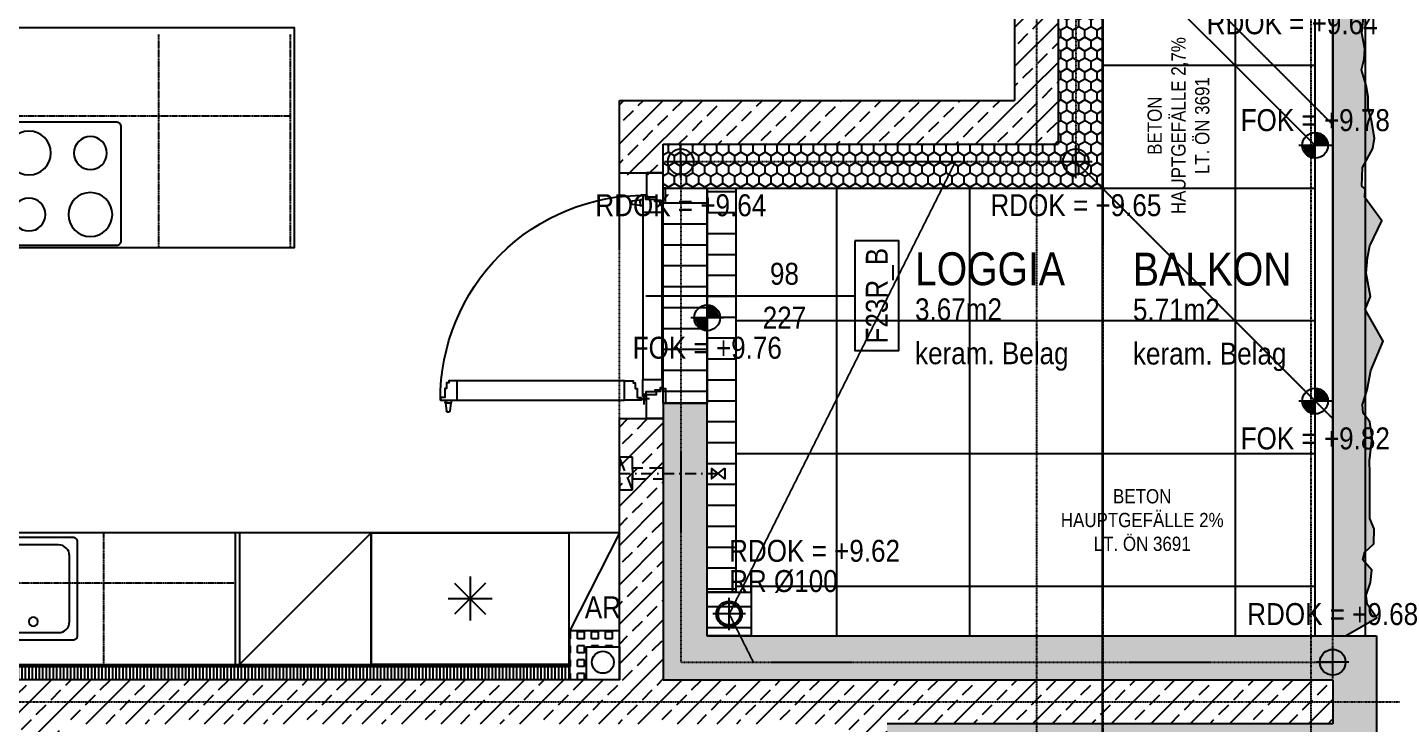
# Model space of a CAD drawing. Header units: millimetres. Extents: x -1798295 to -1733564, y -52013 to 52701.
# Drawn here: x -1743341 to -1737124, y -5322 to -2149 of the extents above; entities that cross this region are included whole.
import ezdxf
from ezdxf.enums import TextEntityAlignment as Align

# ---------------------------------------------------------------- set-up
doc = ezdxf.new("R2010")
doc.units = ezdxf.units.MM
doc.linetypes.add('HIDDEN2', pattern=[0.1875, 0.125, -0.0625])
doc.linetypes.add('STRICHPUNKT', pattern=[1, 0.5, -0.25, 0, -0.25])
for name, color, linetype in [('00_HLP-G00-L03-M0', 6, 'Continuous'), ('01-BFL-G00-L03-M0', 10, 'Continuous'), ('01-HID-G00-L03-ENTWÄSSERUNG', 8, 'HIDDEN2'), ('01-SYM-G00-L03-M0', 8, 'Continuous'), ('01-TXT---------M0', 1, 'Continuous'), ('01-TXT---------PP', 1, 'Continuous'), ('01-TXT-G00-L03-M0', 1, 'Continuous'), ('02-ANS-G00-L03-Rigol', 8, 'Continuous'), ('02-AXO-G00-L03-M0', 8, 'STRICHPUNKT'), ('02-DIM-G00-L03-ACHSEN', 8, 'Continuous'), ('02-FIL-G00-L03-GRÜN', 72, 'Continuous'), ('02-FIL-G00-L03-LILA', 223, 'Continuous'), ('02-FIL-G00-L03-ORANGE', 40, 'Continuous'), ('02-FIL-G00-L03-PLATTENBELAG', 253, 'Continuous'), ('02-FIL-G00-L03-STB', 8, 'Continuous'), ('02-HID-G00-L03-M0', 8, 'HIDDEN2'), ('02-TWA---------M0', 4, 'Continuous'), ('02-TWA-G00-L03-M0', 4, 'Continuous'), ('02-WDA---------M0', 8, 'Continuous'), ('02-WDA-G00-L03-M0', 8, 'Continuous'), ('02-ZWA-G00-L03-M0', 2, 'Continuous'), ('03-ANS-G00-L03-M0', 8, 'Continuous'), ('03-SYM-G00-L03-M0', 8, 'Continuous'), ('04-HLP---------M0', 8, 'HIDDEN2'), ('04-STO---------M0', 1, 'Continuous'), ('04-SYM---------EP', 8, 'Continuous'), ('04-SYM-G00-L03-EP', 8, 'Continuous'), ('04-TXT---------EP', 8, 'Continuous'), ('04-TXT-G00-L03-M0', 8, 'Continuous'), ('04-TXT-G00-L03-POS', 8, 'Continuous'), ('05-SYM---------M0', 8, 'Continuous'), ('05-TXT---------PP', 8, 'Continuous'), ('07-SAN---------M0', 8, 'Continuous'), ('07-SAN-G00-L03-Küche', 8, 'Continuous'), ('07-SAN-G00-L03-M0', 8, 'Continuous'), ('09-VER-G00-L03-GRUNDSTÜCKSGRENZE', 161, 'Continuous')]:
    doc.layers.add(name, color=color, linetype=linetype)
doc.styles.add('ARIAL', font='arial.ttf', dxfattribs={"width": 0.85})
doc.dimstyles.new('pp chromy&schneider', dxfattribs={"dimscale": 0.005, "dimtxt": 25, "dimasz": 10, "dimexe": 0, "dimexo": 0, "dimgap": 5, "dimtad": 1, "dimdec": 1, "dimlfac": 100, "dimrnd": 0.1, "dimzin": 9, "dimdsep": 46, "dimtxsty": 'ARIAL', "dimblk": 'c&s kote', "dimcen": 0, "dimse1": 1, "dimse2": 1, "dimclrd": 8, "dimclrt": 8, "dimadec": 0, "dimazin": 0, "dimtfac": 0.75, "dimtdec": 1, "dimtix": 1, "dimtmove": 2, "dimatfit": 0, "dimldrblk": 'NONE', "dimfxl": 1, "dimtolj": 1, "dimlwd": -1, "dimarcsym": 0})
pattern_1 = [(90, (-1708605.964, -10861.872), (-27.4963, 47.625), [31.75, -63.5]), (210, (-1708605.964, -10861.872), (-27.49631, -47.624995), [31.75, -63.5]), (150, (-1708605.964, -10861.872), (-54.99261, 5e-06), [-63.5, 31.75])]

# ---------------------------------------------------------------- blocks, each defined once
blk = doc.blocks.new('FENSTER_120')
at = {"layer": '02-WDA---------M0'}
for points in [[(-1.04, 0), (-1.04, -0.2)], [(-0.06, 0), (-0.06, -0.2)]]:
    blk.add_lwpolyline(points, dxfattribs=at)
at = {"layer": '04-HLP---------M0', "linetype": 'Continuous'}
for p, q in [((-0.0737, 0.9942), (-0.0637, 0.9942)), ((-0.0737, 0.9662), (-0.0637, 0.9662)), ((-0.0617, 0.9922), (-0.0235, 0.9879)), ((-0.0617, 0.9802), (-0.0617, 0.9922)), ((-0.0617, 0.9922), (-0.0617, 0.9682)), ((-0.0617, 0.9802), (-0.0617, 0.9682)), ((-0.0617, 0.9682), (-0.0235, 0.9724)), ((-0.0217, 0.986), (-0.0217, 0.9744)), ((-0.0217, 0.9802), (-0.0217, 0.9758)), ((-0.9849, 0.105), (-0.9807, 0.1432)), ((-0.9787, 0.145), (-0.9672, 0.145)), ((-0.9729, 0.145), (-0.9685, 0.145)), ((-0.9609, 0.105), (-0.9652, 0.1432)), ((-0.9869, 0.093), (-0.9869, 0.103)), ((-0.9729, 0.105), (-0.9849, 0.105)), ((-0.9849, 0.105), (-0.9609, 0.105)), ((-0.9729, 0.105), (-0.9609, 0.105)), ((-0.9589, 0.093), (-0.9589, 0.103))]:
    blk.add_line(p, q, dxfattribs=at)
for points in [[(-0.0868, 1.0153), (-0.0737, 1.0153), (-0.0737, 0.9383), (-0.162, 0.9383), (-0.162, 0.9773), (-0.1533, 0.9773), (-0.1533, 0.9873), (-0.1277, 0.9873), (-0.1277, 0.9953), (-0.0868, 0.9953)], [(-0.0868, 0.0993), (-0.0737, 0.0993), (-0.0737, 0.1763), (-0.162, 0.1763), (-0.162, 0.1372), (-0.1533, 0.1372), (-0.1533, 0.1273), (-0.1277, 0.1273), (-0.1277, 0.1193), (-0.0868, 0.1193)]]:
    blk.add_lwpolyline(points, close=True, dxfattribs=at)
for points in [[(-0.162, 0.1763), (-0.162, 0.9383)], [(-0.0737, 0.9383), (-0.0737, 0.1763)]]:
    blk.add_lwpolyline(points, dxfattribs=at)
at = {"layer": '04-HLP---------M0'}
for points in [[(-0.0547, 0.087), (-0.1047, 0.087)], [(-0.0797, 0.062), (-0.0797, 0.112)]]:
    blk.add_lwpolyline(points, dxfattribs=at)
blk.add_circle((-0.0797, 0.087), 0.00474, dxfattribs=at)
at = {"layer": '04-HLP---------M0', "linetype": 'Continuous'}
for centre, radius, start, end in [((-0.0797, 0.087), 0.9283, 89.62969, 180.43695), ((-0.0637, 0.9922), 0.002, 360, 90), ((-0.0637, 0.9682), 0.002, 270, 360), ((-0.0237, 0.986), 0.002, 360, 83.65981), ((-0.0237, 0.9744), 0.002, 276.34019, 360), ((-0.9787, 0.143), 0.002, 90, 173.65981), ((-0.9672, 0.143), 0.002, 6.34019, 90), ((-0.9849, 0.103), 0.002, 90, 180), ((-0.9609, 0.103), 0.002, 360, 90)]:
    blk.add_arc(centre, radius, start, end, dxfattribs=at)
at = {"layer": '04-STO---------M0'}
for points in [[(-1.11, 0.076), (-1, 0.076), (-1, 0.031), (-0.985, 0.031), (-0.985, 0.011), (-0.9731, 0.011), (-0.9731, -0.0105), (-1.04, -0.0105), (-1.04, 0), (-1.11, 0)], [(-1.008, 0.0799), (-1.008, 0.093), (-0.931, 0.093), (-0.931, 0.0047), (-0.97, 0.0047), (-0.97, 0.0135), (-0.98, 0.0135), (-0.98, 0.039), (-0.988, 0.039), (-0.988, 0.0799)], [(-0.092, 0.0799), (-0.092, 0.093), (-0.169, 0.093), (-0.169, 0.0047), (-0.13, 0.0047), (-0.13, 0.0135), (-0.12, 0.0135), (-0.12, 0.039), (-0.112, 0.039), (-0.112, 0.0799)], [(0.01, 0.076), (-0.1, 0.076), (-0.1, 0.031), (-0.115, 0.031), (-0.115, 0.011), (-0.1269, 0.011), (-0.1269, -0.0105), (-0.06, -0.0105), (-0.06, 0), (0.01, 0)]]:
    blk.add_lwpolyline(points, close=True, dxfattribs=at)
at = {"layer": '04-SYM---------EP'}
for points in [[(-0.931, 0.093), (-0.169, 0.093)], [(-0.169, 0.0047), (-0.931, 0.0047)]]:
    blk.add_lwpolyline(points, dxfattribs=at)
blk = doc.blocks.new('04-TXT')
blk.add_line((0, 0), (0.9529, 0))
at = {"layer": '04-TXT---------EP', "color": 8, "style": 'ARIAL', "width": 0.85}
blk.add_attdef('WIDTH', text='', height=0.1, dxfattribs=at).set_placement((0.6322, 0.05), align=Align.CENTER)
blk.add_attdef('HEIGHT', text='', height=0.1, dxfattribs=at).set_placement((0.6322, -0.05), align=Align.TOP_CENTER)
blk = doc.blocks.new('c&s kote')
at = {"color": 8}
for p, q in [((0, -2), (0, 2)), ((0, 2), (0, -2)), ((-2, 0), (2, 0)), ((2, 0), (-2, 0))]:
    blk.add_line(p, q, dxfattribs=at)
blk.add_circle((0, 0), 0.5, dxfattribs=at)
blk = doc.blocks.new('*D277')
at = {"layer": '02-DIM-G00-L03-ACHSEN', "color": 8, "transparency": 16777216}
blk.add_arc((-1737493.3, 3998.1), 378.3, 0.00757, 89.99243, dxfattribs=at)
at = {"layer": 'Defpoints', "color": 0, "transparency": 16777216}
for p in [(-1737493.3, 6461.8), (-1737165.8, 4187.3), (-1768782.6, 3998.1), (-1735093.3, 3998.1), (-1737493.3, -28465.6)]:
    blk.add_point(p, dxfattribs=at)
at = {"layer": '02-DIM-G00-L03-ACHSEN', "color": 8, "transparency": 16777216, "xscale": 0.05, "yscale": 0.05, "zscale": 0.05}
for p, rotation in [((-1737493.3, 4376.4), 179.9962138351538), ((-1737115.1, 3998.1), 270.0037875515814)]:
    blk.add_blockref('c&s kote', p, dxfattribs=dict(at, rotation=rotation))
at = {"layer": '02-DIM-G00-L03-ACHSEN', "color": 8, "transparency": 16777216, "insert": (-1737225.8, 4265.7), "char_height": 0.125, "attachment_point": 5, "rotation": 315, "style": 'ARIAL'}
blk.add_mtext('\\A1;90.00°', dxfattribs=at)
blk = doc.blocks.new('_None')
blk = doc.blocks.new('*D278')
at = {"layer": '02-DIM-G00-L03-ACHSEN', "color": 8, "transparency": 16777216}
blk.add_arc((-1765663.3, -25395.2), 946.5, 179.31551, 269.99697, dxfattribs=at)
at = {"layer": 'Defpoints', "color": 0, "transparency": 16777216}
for p in [(-1765663.3, 6461.8), (-1768706, -25358.7), (-1735093.3, -25762.1), (-1766486.8, -25861.9), (-1765663.3, -28465.6)]:
    blk.add_point(p, dxfattribs=at)
at = {"layer": '02-DIM-G00-L03-ACHSEN', "color": 8, "transparency": 16777216, "xscale": 0.05, "yscale": 0.05, "zscale": 0.05}
for p, rotation in [((-1766609.8, -25383.9), 89.31399766154718), ((-1765663.3, -26341.7), 359.998487369845)]:
    blk.add_blockref('c&s kote', p, dxfattribs=dict(at, rotation=rotation))
at = {"layer": '02-DIM-G00-L03-ACHSEN', "color": 8, "transparency": 16777216, "insert": (-1766336.6, -26060.4), "char_height": 0.125, "attachment_point": 5, "rotation": 314.65624, "style": 'ARIAL'}
blk.add_mtext('\\A1;90.69°', dxfattribs=at)
blk = doc.blocks.new('*D279')
at = {"layer": '02-DIM-G00-L03-ACHSEN', "color": 8, "transparency": 16777216}
blk.add_arc((-1737493.3, -25733.3), 916.3, 270.00313, 359.30936, dxfattribs=at)
at = {"layer": 'Defpoints', "color": 0, "transparency": 16777216}
for p in [(-1737493.3, 6461.8), (-1768706, -25358.7), (-1735093.3, -25762.1), (-1737038.4, -26528.6), (-1737493.3, -28465.6)]:
    blk.add_point(p, dxfattribs=at)
at = {"layer": '02-DIM-G00-L03-ACHSEN', "color": 8, "transparency": 16777216, "xscale": 0.05, "yscale": 0.05, "zscale": 0.05}
for p, rotation in [((-1736577.1, -25744.2), 89.31092105198894), ((-1737493.3, -26649.5), 180.0015639796901)]:
    blk.add_blockref('c&s kote', p, dxfattribs=dict(at, rotation=rotation))
at = {"layer": '02-DIM-G00-L03-ACHSEN', "color": 8, "transparency": 16777216, "insert": (-1736849.4, -26385), "char_height": 0.125, "attachment_point": 5, "rotation": 44.65624, "style": 'ARIAL'}
blk.add_mtext('\\A1;89.31°', dxfattribs=at)
blk = doc.blocks.new('türachse&qualität')
at = {"layer": '05-SYM---------M0'}
blk.add_line((-0.4, 0), (-0.4, 0), dxfattribs=at)
at = {"layer": '05-TXT---------PP'}
blk.add_lwpolyline([(-0.5, -0.25), (-0.5, 0.25), (-0.7, 0.25), (-0.7, -0.25)], close=True, dxfattribs=at)
at = {"layer": '05-TXT---------PP', "color": 8, "style": 'ARIAL', "text_generation_flag": 6, "width": 0.85}
blk.add_attdef('POS.NR.', text='', height=0.1, rotation=270, dxfattribs=at).set_placement((-0.6529, -0.0112), align=Align.TOP_CENTER)
blk = doc.blocks.new('01-SQM')
at = {"layer": '01-TXT---------M0', "color": 1, "style": 'ARIAL', "width": 0.85}
blk.add_attdef('ROOM', (0, 0), '', height=0.15, dxfattribs=at)
blk.add_attdef('AREA', text='', height=0.1, dxfattribs=at).set_placement((0, -0.06), align=Align.TOP_LEFT)
at = {"layer": '01-TXT---------PP', "color": 1, "style": 'ARIAL', "width": 0.85}
blk.add_attdef('NR', text='', height=0.15, dxfattribs=at).set_placement((-0.1173, 0), align=Align.RIGHT)
blk.add_attdef('FLOOR', text='', height=0.1, dxfattribs=at).set_placement((0, -0.26), align=Align.TOP_LEFT)
blk = doc.blocks.new('03-rar')
blk.add_circle((0, 0), 0.05)
at = {"layer": '01-TXT---------M0', "color": 8, "style": 'ARIAL', "width": 0.85}
blk.add_attdef('RR', text='', height=0.1, dxfattribs=at).set_placement((0, 0.1), align=Align.CENTER)
blk = doc.blocks.new('07_Kemper-ventil')
at = {"layer": '02-TWA---------M0', "linetype": 'HIDDEN2', "ltscale": 0.5}
for points in [[(-0.075, 0), (-0.075, -0.06), (0.075, -0.06), (0.075, 0), (-0.075, 0)], [(-0.025, -0.06), (-0.025, -0.2), (0.025, -0.2), (0.025, -0.06)]]:
    blk.add_lwpolyline(points, close=True, dxfattribs=at)
blk.add_lwpolyline([(-0.075, -0.06), (0.075, 0)], dxfattribs=at)
at = {"layer": '07-SAN---------M0', "linetype": 'STRICHPUNKT', "ltscale": 0.1}
blk.add_lwpolyline([(0, 0), (0, -0.48)], dxfattribs=at)
at = {"layer": '07-SAN---------M0'}
for points in [[(0.025, -0.42), (-0.025, -0.42), (0, -0.45), (0.025, -0.42)], [(0.025, -0.48), (-0.025, -0.48), (0, -0.45), (0.025, -0.48)]]:
    blk.add_lwpolyline(points, close=True, dxfattribs=at)
blk = doc.blocks.new('01-HK2')
for p, q in [((0, -0.098), (0, 0.098)), ((0.098, 0), (-0.098, 0))]:
    blk.add_line(p, q)
blk.add_circle((0, 0), 0.0773)
at = {"layer": '01-TXT---------M0', "color": 8, "style": 'ARIAL', "width": 0.85}
blk.add_attdef('HEIGHT', text='', height=0.1, rotation=360, dxfattribs=at).set_placement((0, 0.132), align=Align.BOTTOM_CENTER)
blk = doc.blocks.new('01-HK1')
for p, q in [((-0.0005, -0.0742), (-0.0005, 0.0742)), ((0.0737, 0), (-0.0747, 0))]:
    blk.add_line(p, q)
blk.add_circle((-0.0005, 0), 0.0586)
for points in [[(-0.0005, 0.0586), (0.0409, 0.0414), (-0.0005, 0)], [(-0.0005, 0), (0.0581, 0), (0.0409, 0.0414)], [(-0.0591, 0), (-0.0419, -0.0414), (-0.0005, 0)], [(-0.0419, -0.0414), (-0.0005, -0.0586), (-0.0005, 0)]]:
    blk.add_solid(points)
at = {"layer": '01-TXT---------M0', "color": 8, "style": 'ARIAL', "width": 0.85}
blk.add_attdef('HEIGHT', text='', height=0.1, dxfattribs=at).set_placement((0, 0.2), align=Align.TOP_CENTER)
blk = doc.blocks.new('kochfeld')
blk.add_lwpolyline([(-0.28, -0.55), (-0.28, -0.03, -0.414214), (-0.26, -0.01), (0.26, -0.01, -0.414214), (0.28, -0.03), (0.28, -0.55, -0.414214), (0.26, -0.57), (-0.26, -0.57, -0.414214)], format="xyb", close=True)
for centre, radius in [((0.14, -0.15), 0.1), ((-0.14, -0.15), 0.075), ((-0.14, -0.43), 0.1), ((0.14, -0.43), 0.075)]:
    blk.add_circle(centre, radius)
blk = doc.blocks.new('Spüle')
for points in [[(0.4, -0.02), (-0.26, -0.02, 0.414214), (-0.28, -0.04), (-0.28, -0.47, 0.414214), (-0.26, -0.49), (0.4, -0.49, 0.414214), (0.42, -0.47), (0.42, -0.04, 0.414214)], [(-0.195, -0.055), (0.035, -0.055, -0.414214), (0.085, -0.105), (0.085, -0.405, -0.414214), (0.035, -0.455), (-0.195, -0.455, -0.414214), (-0.245, -0.405), (-0.245, -0.105, -0.414214)]]:
    blk.add_lwpolyline(points, format="xyb", close=True)
for points in [[(0.12, -0.095), (0.385, -0.095)], [(0.12, -0.175), (0.385, -0.175)], [(0.12, -0.255), (0.385, -0.255)], [(0.12, -0.335), (0.385, -0.335)], [(0.12, -0.415), (0.385, -0.415)]]:
    blk.add_lwpolyline(points)
blk.add_circle((-0.08, -0.405), 0.02)
blk = doc.blocks.new('Kühlschrank_Breit')
blk.add_lwpolyline([(-0.45, 0), (0.45, 0), (0.45, -0.6), (-0.45, -0.6)], close=True)
for points in [[(0.0707, -0.2293), (-0.0707, -0.3707)], [(-0.0707, -0.2293), (0.0707, -0.3707)], [(0, -0.2), (0, -0.4)], [(-0.1, -0.3), (0.1, -0.3)]]:
    blk.add_lwpolyline(points)

msp = doc.modelspace()

# ---------------------------------------------------------------- hatches: boundary and pattern name
at = {"layer": '02-ANS-G00-L03-Rigol', "true_color": 0x636466}
h = msp.add_hatch(dxfattribs=at)
h.set_pattern_fill('ANSI31', color=251, scale=30, angle=422.33899264, style=0)
h.set_pattern_definition([(180, (-1670351.8, 25625.75), (1e-06, -95.25), [])])
h.paths.add_polyline_path([(-1740243.3324, -3861.8721), (-1740443.3324, -3861.8721), (-1740443.3324, -2881.8721), (-1740243.3324, -2881.8721)])
h = msp.add_hatch(dxfattribs=at)
h.set_pattern_fill('ANSI31', color=251, scale=30, angle=422.33899263, style=0)
h.set_pattern_definition([(180, (-1670151.8, 25105.75), (1e-06, -95.25), [])])
h.paths.add_polyline_path([(-1740113.3324, -4721.8721), (-1740243.3324, -4721.8721), (-1740243.3324, -2881.8721), (-1740113.3324, -2881.8721)])
h = msp.add_hatch(dxfattribs=at)
h.set_pattern_fill('ANSI31', color=251, scale=30, angle=422.07338008, style=0)
h.set_pattern_definition([(0.02684, (-1823594.03, -55881.4), (-0.04462, 95.24999), [])])
h.paths.add_polyline_path([(-1740243.3324, -4721.8721), (-1740243.3324, -4921.8721), (-1740043.3324, -4921.8721), (-1740043.3324, -4721.8721)])
at = {"layer": '02-FIL-G00-L03-GRÜN', "true_color": 0x636466}
h = msp.add_hatch(dxfattribs=at)
h.set_pattern_fill('AR-CONC', color=251, angle=107.04654197, style=0)
h.set_pattern_definition([(310, (-1708605.96, 34288.13), (182.18467, 15.9391), [19.05, -209.55]), (5, (-1708605.96, 34288.13), (-35.2428, -191.05664), [15.24, -167.64]), (259.549, (-1708590.78, 34289.46), (146.9425, -175.1167), [16.19, -178.09]), (313.8158, (-1708605.96, 34237.33), (271.079, 42.0423), [28.575, -314.325]), (263.3644, (-1708583.37, 34240.83), (237.4042, -247.4256), [24.285, -267.135]), (8.816, (-1708605.96, 34237.33), (237.4046, -247.4251), [22.86, -251.46]), (339, (-1708580.56, 34250.03), (151.6149, 102.2655), [19.05, -209.55]), (34, (-1708580.56, 34250.03), (61.802, -184.188), [15.24, -167.64]), (288.5486, (-1708567.93, 34258.55), (213.4165, -81.92286), [16.19, -178.09]), (322.5, (-1708605.964, 34288.13), (3.0886, -84.55504), [0, -165.608, 0, -170.18, 0, -168.275]), (352.5, (-1708605.96, 34288.13), (66.81966, -100.18057), [0, -97.028, 0, -161.798, 0, -64.135]), (32.5, (-1708662.606, 34288.13), (135.590595, 5.72875), [0, -63.5, 0, -198.12, 0, -262.89]), (42.5, (-1708688.01, 34288.13), (148.12918, -25.4265), [0, -82.55, 0, -131.572, 0, -186.69])])
h.paths.add_polyline_path([(-1737393.3324, -4921.8721), (-1737335.0696, -4921.8721), (-1737191.4508, -4838.98), (-1737236.5417, -4776.7515), (-1737240.8368, -4735.981), (-1737221.5114, -4678.044), (-1737215.0696, -4622.2525), (-1737255.8671, -4575.0446), (-1737247.2778, -4540.7114), (-1737206.4811, -4502.087), (-1737204.3336, -4433.4209), (-1737223.659, -4386.2127), (-1737223.659, -4182.3601), (-1737225.8057, -4124.4232), (-1737212.9229, -4019.278), (-1737223.659, -3946.3204), (-1737253.7196, -3907.6956), (-1737258.0147, -3866.9251), (-1737236.5417, -3800.4048), (-1737219.3647, -3712.4264), (-1737163.537, -3579.3857), (-1737245.1387, -3434.8615), (-1737221.5199, -3374.7784), (-1737240.8445, -3269.6337), (-1737234.4027, -3198.8218), (-1737223.6666, -3145.1763), (-1737169.9864, -3031.4478), (-1737247.2863, -2924.157), (-1737245.1387, -2885.5325), (-1737260.1665, -2873.4707), (-1737258.0189, -2787.6378), (-1737210.7805, -2701.8053), (-1737202.192, -2654.5974), (-1737217.2223, -2573.0564), (-1737232.2526, -2517.2652), (-1737232.2526, -2489.3696), (-1737232.2526, -2465.7655), (-1737238.6944, -2418.5574), (-1737262.314, -2343.454), (-1737249.4304, -2294.1001), (-1737247.2829, -2246.8922), (-1737260.1665, -2176.0804), (-1737240.8419, -1985.1024), (-1737262.314, -1912.1447), (-1737262.314, -1860.645), (-1737238.6944, -1755.5002), (-1737215.0731, -1486.3131), (-1737247.282, -1430.5219), (-1737247.282, -1385.4598), (-1737219.3682, -1329.6683), (-1737206.4846, -1276.0229), (-1737200.0649, -1017.9604), (-1737227.9787, -960.0234), (-1737217.2427, -891.3573), (-1737202.2124, -760.4623), (-1737208.6542, -717.546), (-1737223.7066, -459.5217), (-1737232.2951, -397.2929), (-1737208.6754, -307.1688), (-1737190.817, -187.003), (-1737189.3509, -68.983), (-1737228.0008, -111.8993), (-1737247.3254, 27.5787), (-1737225.8881, 330.7081), (-1737221.593, 412.2492), (-1737189.3849, 564.6021), (-1737191.5324, 762.0171), (-1737219.4463, 882.1829), (-1737206.8243, 1034.0179), (-1737233.5336, 1086.8494), (-1737266.3684, 1139.6964), (-1737265.4785, 1161.0429), (-1737293.7592, 1197.6983), (-1737491.8984, 1240.3687), (-1737526.2541, 1197.4521), (-1737597.1122, 1221.0561), (-1737678.7071, 1244.6602), (-1737740.9767, 1261.8267), (-1737818.2765, 1229.6395), (-1737944.9623, 1261.8267), (-1738078.0899, 1178.5414), (-1738232.6896, 1167.8125), (-1738387.2901, 1218.9104), (-1738389.0678, 1240.3687), (-1738443.3368, 1251.0975), (-1738443.3368, 1048.1275), (-1737393.3325, 1048.1275)])
at = {"layer": '02-FIL-G00-L03-LILA', "true_color": 0x636466}
h = msp.add_hatch(dxfattribs=at)
h.set_pattern_fill('HONEY', color=251, scale=10, angle=107.04654197, style=0)
h.set_pattern_definition(pattern_1)
h.paths.add_polyline_path([(-1738643.3325, -1471.8721), (-1738643.3325, -1541.8721), (-1738643.3325, -2681.8721), (-1740443.3325, -2681.8721), (-1740443.3324, -2811.8721), (-1740443.3324, -2881.8721), (-1740243.3324, -2881.8721), (-1740113.3324, -2881.8721), (-1738443.3324, -2881.8721), (-1738443.3325, -1471.8721)])
h = msp.add_hatch(dxfattribs=at)
h.set_pattern_fill('HONEY', color=251, scale=10, angle=107.04654197, style=0)
h.set_pattern_definition(pattern_1)
h.paths.add_polyline_path([(-1740243.3324, -4921.8721), (-1740243.3324, -4721.8721), (-1740243.3324, -3861.8721), (-1740443.3324, -3861.8721), (-1740443.3324, -3931.8721), (-1740443.3324, -5121.8721), (-1737393.3324, -5121.8721), (-1737393.3324, -5321.8721), (-1739423.3324, -5321.8721), (-1739423.3324, -6211.8721), (-1739423.3324, -6281.8721), (-1739223.3324, -6281.8721), (-1739223.3324, -5721.8721), (-1739223.3324, -5521.8721), (-1739023.3324, -5521.8721), (-1737193.3324, -5521.8721), (-1737193.3324, -4921.8721)])
at = {"layer": '02-FIL-G00-L03-ORANGE', "true_color": 0x636466}
h = msp.add_hatch(dxfattribs=at)
h.set_pattern_fill('SQUARE', color=251, scale=10, angle=197.04654197, style=0)
h.set_pattern_definition([(90, (-1823605.963, -55861.873), (-31.75, -4e-07), [31.75, -31.75]), (180, (-1823605.963, -55861.873), (4e-07, -31.75), [31.75, -31.75])])
h.paths.add_polyline_path([(-1740643.3324, -4896.8721), (-1740868.3324, -4896.8721), (-1740868.3324, -5121.8721), (-1740793.3324, -5121.8721), (-1740793.3324, -4971.8721), (-1740643.3324, -4971.8721)])
h = msp.add_hatch(dxfattribs=at)
h.set_pattern_fill('SQUARE', color=251, scale=10, angle=197.04654197, style=0)
h.set_pattern_definition([(90, (-1823605.963, -55861.873), (-31.75, -4e-07), [31.75, -31.75]), (180, (-1823605.963, -55861.873), (4e-07, -31.75), [31.75, -31.75])])
h.paths.add_polyline_path([(-1740643.3324, -4896.8721), (-1740868.3324, -4896.8721), (-1740868.3324, -5121.8721), (-1740793.3324, -5121.8721), (-1740793.3324, -4971.8721), (-1740643.3324, -4971.8721)])
h = msp.add_hatch(dxfattribs=at)
h.set_pattern_fill('GRATE', color=251, scale=20, angle=197.04654197, style=0)
h.set_pattern_definition([(90.000001, (-2023605.963, -55861.876), (-15.875, -2e-07), []), (180, (-2023605.963, -55861.876), (8e-07, -63.5), [])])
h.paths.add_polyline_path([(-1744643.3324, -5051.8722), (-1744643.3324, -5121.8722), (-1740868.3324, -5121.8721), (-1740868.3324, -5051.8721)])
at = {"layer": '02-FIL-G00-L03-STB', "true_color": 0x636466}
h = msp.add_hatch(dxfattribs=at)
h.set_pattern_fill('ANSI33', color=251, scale=20, angle=107.04654197, style=0)
h.set_pattern_definition([(44.70755, (-1820439.01, -33596.34), (-89.34302, 90.25976), []), (44.70755, (-1820349.2, -33596.8), (-89.34302, 90.25976), [63.5, -31.75])])
h.paths.add_polyline_path([(-1738643.3325, -1541.8721), (-1738723.3325, -1541.8721), (-1738843.3325, -1541.8721), (-1738843.3325, -2481.8721), (-1740643.3325, -2481.8721), (-1740643.3324, -2821.8721), (-1740443.3324, -2821.8721), (-1740443.3325, -2681.8721), (-1738643.3325, -2681.8721)])
h = msp.add_hatch(dxfattribs=at)
h.set_pattern_fill('ANSI33', color=251, scale=20, angle=107.04654197, style=0)
h.set_pattern_definition([(45, (-1823605.96, -55861.87), (-89.80256, 89.80256), []), (45, (-1823516.16, -55861.87), (-89.80256, 89.80256), [63.5, -31.75])])
h.paths.add_polyline_path([(-1738443.3379, -5121.8721), (-1740443.3324, -5121.8721), (-1740443.3324, -3931.8721), (-1740519.3325, -3931.8721), (-1740519.3325, -3931.8721), (-1740643.3324, -3931.8721), (-1740643.3324, -4896.8721), (-1740643.3324, -5121.8721), (-1744643.3324, -5121.8722), (-1744643.3324, -4181.8721), (-1744843.3324, -4181.8721), (-1744843.3324, -4606.8722), (-1745068.3324, -4606.8722), (-1745068.3324, -4906.8722), (-1744843.3324, -4906.8722), (-1744843.3324, -5321.8722), (-1743393.3324, -5321.8721), (-1743393.3324, -9641.8721), (-1743473.3324, -9641.8721), (-1743473.3324, -9841.8721), (-1743393.3324, -9841.8721), (-1743393.3323, -12626.8721), (-1743193.3323, -12626.8721), (-1743193.3324, -5321.8721), (-1739623.3324, -5321.8721), (-1739623.3324, -6211.8721), (-1739499.3324, -6211.8721), (-1739499.3324, -6211.8721), (-1739423.3324, -6211.8721), (-1739423.3324, -5321.8721), (-1738443.3379, -5321.8721)])
h = msp.add_hatch(dxfattribs=at)
h.set_pattern_fill('ANSI33', color=251, scale=20, angle=107.04654197, style=0)
h.set_pattern_definition([(45, (-1823605.96, -55861.87), (-89.80256, 89.80256), []), (45, (-1823516.16, -55861.87), (-89.80256, 89.80256), [63.5, -31.75])])
h.paths.add_polyline_path([(-1737393.3324, -5121.8721), (-1738443.3379, -5121.8721), (-1738443.3379, -5321.8721), (-1737393.3324, -5321.8721)])

# ---------------------------------------------------------------- linework, layer by layer
at = {"layer": '00_HLP-G00-L03-M0', "color": 251, "true_color": 0x636466}
msp.add_lwpolyline([(-1737393.3325, 1048.1275), (-1737393.3324, -4921.8721), (-1737335.0696, -4921.8721), (-1737191.4508, -4838.98), (-1737236.5417, -4776.7515), (-1737240.8368, -4735.981), (-1737221.5114, -4678.044), (-1737215.0696, -4622.2525), (-1737255.8671, -4575.0446), (-1737247.2778, -4540.7114), (-1737206.4811, -4502.087), (-1737204.3336, -4433.4209), (-1737223.659, -4386.2127), (-1737223.659, -4182.3601), (-1737225.8057, -4124.4232), (-1737212.9229, -4019.278), (-1737223.659, -3946.3204), (-1737253.7196, -3907.6956), (-1737258.0147, -3866.9251), (-1737236.5417, -3800.4048), (-1737219.3647, -3712.4264), (-1737163.537, -3579.3857), (-1737245.1387, -3434.8615), (-1737221.5199, -3374.7784), (-1737240.8445, -3269.6337), (-1737234.4027, -3198.8218), (-1737223.6666, -3145.1763), (-1737169.9864, -3031.4478), (-1737247.2863, -2924.157), (-1737245.1387, -2885.5325), (-1737260.1665, -2873.4707), (-1737258.0189, -2787.6378), (-1737210.7805, -2701.8053), (-1737202.192, -2654.5974), (-1737217.2223, -2573.0564), (-1737232.2526, -2517.2652), (-1737232.2526, -2489.3696), (-1737232.2526, -2465.7655), (-1737238.6944, -2418.5574), (-1737262.314, -2343.454), (-1737249.4304, -2294.1001), (-1737247.2829, -2246.8922), (-1737260.1665, -2176.0804), (-1737240.8419, -1985.1024)], dxfattribs=at)
at = {"layer": '01-BFL-G00-L03-M0', "color": 251, "linetype": 'HIDDEN2', "ltscale": 3, "true_color": 0x636466}
msp.add_lwpolyline([(-1738143.025, 37638.4474), (-1738253.0111, 22488.6272), (-1738439.9867, 4498.6082), (-1738443.3362, -26015.1962), (-1738435.9247, -32080.2872)], dxfattribs=at)
at = {"layer": '01-HID-G00-L03-ENTWÄSSERUNG', "color": 251, "true_color": 0x636466}
for points in [[(-1738563.337, -1861.8766), (-1738343.3325, -1641.8721), (-1737393.3325, -2591.8721)], [(-1739113.3324, -2761.8721), (-1740143.3324, -4821.8721), (-1740033.3324, -5041.8721)], [(-1738563.337, -2761.8721), (-1737393.3324, -3931.8766)]]:
    msp.add_lwpolyline(points, dxfattribs=at)
for points in [[(-1737879.3052, -2771.987, 0, 0, 0), (-1737879.3052, -2521.987, 50, 0, 0), (-1737879.3052, -2371.987, 0, 0, 0)], [(-1738061.1442, -4596.6918, 0, 0, 0), (-1738311.1442, -4596.6918, 50, 0, 0), (-1738461.1442, -4596.6918, 0, 0, 0)]]:
    msp.add_lwpolyline(points, format="xyseb", dxfattribs=at)
at = {"layer": '02-ANS-G00-L03-Rigol', "color": 251, "true_color": 0x636466}
for points in [[(-1740243.3324, -3861.8721), (-1740443.3324, -3861.8721), (-1740443.3324, -2881.8721), (-1740243.3324, -2881.8721)], [(-1740113.3324, -4721.8721), (-1740243.3324, -4721.8721), (-1740243.3324, -2881.8721), (-1740113.3324, -2881.8721)], [(-1740243.3324, -4721.8721), (-1740043.3324, -4721.8721), (-1740043.3324, -4921.8721), (-1740243.3324, -4921.8721)]]:
    msp.add_lwpolyline(points, close=True, dxfattribs=at)
at = {"layer": '02-AXO-G00-L03-M0', "color": 251, "true_color": 0x636466}
for points in [[(-1738743.3341, 6461.8261), (-1738743.3337, -28465.6157)], [(-1737493.3326, 6461.8261), (-1737493.3321, -28465.6157)], [(-1768705.9639, -5221.8725), (-1735093.3324, -5221.872)]]:
    msp.add_lwpolyline(points, dxfattribs=at)
at = {"layer": '02-FIL-G00-L03-PLATTENBELAG', "color": 251, "true_color": 0x636466}
for points in [[(-1737838.3325, 968.1275), (-1737838.3324, -4921.8721)], [(-1738443.3312, -1716.8721), (-1737473.3325, -2686.8708)], [(-1738443.337, -2321.8708), (-1737473.3325, -2321.8708)], [(-1739653.3324, -2881.8721), (-1739653.3324, -4921.8721)], [(-1739048.3324, -2881.8721), (-1739048.3324, -4921.8721)], [(-1738443.337, -2881.8721), (-1737473.3324, -2881.8721)], [(-1738443.3324, -2881.8721), (-1738443.3324, -4921.8721)], [(-1738443.3324, -2881.8721), (-1737473.3324, -3851.8721)], [(-1737473.3324, -3486.8721), (-1740113.3324, -3486.8721)], [(-1737473.3324, -4091.8721), (-1740113.3324, -4091.8721)], [(-1737473.3324, -4696.8721), (-1740113.3324, -4696.8721)]]:
    msp.add_lwpolyline(points, dxfattribs=at)
at = {"layer": '02-HID-G00-L03-M0', "color": 251, "true_color": 0x636466}
for points in [[(-1738443.3384, 1048.1275), (-1738563.337, 1048.1275), (-1738563.337, -2761.8721), (-1740363.3324, -2761.8721), (-1740363.3324, -2761.8721), (-1740363.3324, -5041.8721), (-1740363.3324, -5041.8721), (-1737393.3324, -5041.8721), (-1737393.3324, -4921.8721)], [(-1740643.3324, -3931.8721), (-1740643.3324, -2811.8721)], [(-1740243.3324, -3861.8721), (-1740243.3324, -2881.8721)]]:
    msp.add_lwpolyline(points, dxfattribs=at)
at = {"layer": '02-TWA-G00-L03-M0', "color": 251, "true_color": 0x636466}
msp.add_line((-1737393.3324, -5321.8721), (-1739423.3324, -5321.8721), dxfattribs=at)
for points in [[(-1738843.3325, -1541.8721), (-1738843.3325, -2481.8721)], [(-1738643.3325, -1541.8721), (-1738643.3325, -2681.8721)], [(-1740643.3324, -5121.8721), (-1744643.3324, -5121.8722), (-1744643.3325, -2181.8722)], [(-1740643.3325, -2481.8721), (-1738843.3325, -2481.8721)], [(-1740643.3324, -2811.8721), (-1740643.3325, -2481.8721)], [(-1740443.3325, -2681.8721), (-1738643.3325, -2681.8721)], [(-1740443.3324, -2811.8721), (-1740443.3325, -2681.8721)], [(-1740643.3324, -2811.8721), (-1740443.3324, -2811.8721)], [(-1740643.3324, -5121.8721), (-1740643.3324, -3931.8721), (-1740443.3324, -3931.8721), (-1740443.3324, -5121.8721)], [(-1740443.3324, -5121.8721), (-1737393.3324, -5121.8721)], [(-1737393.3324, -5121.8721), (-1737393.3324, -5321.8721)]]:
    msp.add_lwpolyline(points, dxfattribs=at)
at = {"layer": '02-WDA-G00-L03-M0', "color": 251, "true_color": 0x636466}
for points in [[(-1737243.3324, -4921.8721), (-1737243.3325, 1198.1275), (-1738442.947, 1198.1275)], [(-1737393.3324, -4921.8721), (-1737393.3325, 1048.1275), (-1738442.947, 1048.1275)], [(-1737473.3324, -4921.8721), (-1737473.3325, 968.1275), (-1738443.3325, 968.1275)], [(-1738443.3325, -1471.8721), (-1738443.3324, -2881.8721)], [(-1740243.3324, -2881.8721), (-1738443.3324, -2881.8721)], [(-1740243.3324, -4921.8721), (-1740243.3324, -3861.8721)], [(-1740243.3324, -4921.8721), (-1737193.3324, -4921.8721)], [(-1737193.3324, -4921.8721), (-1737193.3324, -5521.8721)]]:
    msp.add_lwpolyline(points, dxfattribs=at)
at = {"layer": '02-ZWA-G00-L03-M0', "color": 251, "true_color": 0x636466}
for points in [[(-1740868.3324, -5121.8721), (-1740868.3324, -4896.8721), (-1740643.3324, -4896.8721)], [(-1740868.3324, -5121.8721), (-1740868.3324, -4896.8721), (-1740643.3324, -4896.8721)], [(-1740793.3324, -5121.8721), (-1740793.3324, -4971.8721), (-1740643.3324, -4971.8721)], [(-1740793.3324, -5121.8721), (-1740793.3324, -4971.8721), (-1740643.3324, -4971.8721)], [(-1744643.3324, -5051.8722), (-1740868.3324, -5051.8721)]]:
    msp.add_lwpolyline(points, dxfattribs=at)
at = {"layer": '03-ANS-G00-L03-M0', "color": 251, "true_color": 0x636466}
msp.add_lwpolyline([(-1740793.3324, -4971.8721), (-1740643.3324, -4971.8721), (-1740643.3324, -5121.8721), (-1740793.3324, -5121.8721)], close=True, dxfattribs=at)
msp.add_lwpolyline([(-1740793.3324, -4971.8721), (-1740643.3324, -4971.8721), (-1740643.3324, -5121.8721), (-1740793.3324, -5121.8721)], close=True, dxfattribs=at)
at = {"layer": '07-SAN-G00-L03-Küche', "color": 251, "linetype": 'HIDDEN2', "ltscale": 0.5, "true_color": 0x636466}
for points in [[(-1742393.3324, -4681.8721), (-1744273.3324, -4681.8722), (-1744273.3325, -2181.8722)], [(-1742743.3325, -2181.8721), (-1742743.3324, -3151.8721)], [(-1742143.3325, -2181.8721), (-1742143.3324, -3151.8721)], [(-1744643.3325, -2551.8722), (-1742143.3325, -2551.8721)], [(-1742993.3324, -4451.8721), (-1742993.3324, -5051.8721)], [(-1740873.3324, -4451.8721), (-1740873.3324, -5051.8721)]]:
    msp.add_lwpolyline(points, dxfattribs=at)
at = {"layer": '07-SAN-G00-L03-Küche', "color": 251, "true_color": 0x636466}
for points in [[(-1742393.3324, -4451.8721), (-1742393.3324, -5051.8721)], [(-1742373.3324, -4451.8721), (-1742373.3324, -5051.8721)], [(-1742373.3324, -5051.8721), (-1741773.3324, -4451.8721)], [(-1741773.3324, -4451.8721), (-1741773.3324, -5051.8721)], [(-1740643.3324, -4451.8721), (-1740868.3324, -4896.8721)]]:
    msp.add_lwpolyline(points, dxfattribs=at)
at = {"layer": '07-SAN-G00-L03-M0', "color": 251, "true_color": 0x636466}
msp.add_lwpolyline([(-1740643.3324, -4451.8721), (-1744043.3324, -4451.8721), (-1744043.3324, -3151.8721), (-1742123.3324, -3151.8721), (-1742123.3325, -2151.8721), (-1744643.3325, -2151.8722), (-1744643.3324, -5051.8722), (-1740868.3324, -5051.8721), (-1740868.3324, -4896.8721), (-1740643.3324, -4896.8721)], close=True, dxfattribs=at)
at = {"layer": '09-VER-G00-L03-GRUNDSTÜCKSGRENZE', "color": 251, "true_color": 0x636466}
msp.add_lwpolyline([(-1738443.3362, -26015.1962), (-1749606.4063, -25887.8999), (-1766101.6008, -25684.4748), (-1766009.1343, 4259.5436), (-1792927.1881, 4208.4721), (-1793057.1833, 4209.1356), (-1792974.6592, 20376.8239), (-1792964.8981, 22289.1605), (-1777971.1258, 22405.3561), (-1755608.3691, 22460.8982), (-1755726.0561, 4278.4007), (-1755591.8376, 4279.3082), (-1738443.3386, 4311.844)], close=True, dxfattribs=at)

# ---------------------------------------------------------------- block references
at = {"layer": '01-SYM-G00-L03-M0', "color": 251, "true_color": 0x636466}
ref = msp.add_blockref('01-HK2', (-1737393.3325, -1976.8723), dxfattribs=dict(at, xscale=757.5757580624572, yscale=757.5757580613005, zscale=757.5757580681659, rotation=7.103270536e-07))
ref.add_attrib('HEIGHT', 'RDOK = +9.64', dxfattribs={"layer": '01-TXT---------M0', "color": 8, "height": 100, "rotation": 0.00000071, "style": 'ARIAL', "width": 0.85}).set_placement((-1737577.9926, -2210.5646), align=Align.BOTTOM_CENTER)
ref = msp.add_blockref('01-HK1', (-1737472.822, -2686.8695), dxfattribs=dict(at, xscale=999.9999999999995, yscale=999.9999999999995, zscale=999.9999999999995, rotation=4.19682703787e-05))
ref.add_attrib('HEIGHT', 'FOK = +9.78', dxfattribs={"layer": '01-TXT---------M0', "color": 8, "height": 100, "rotation": 0.00004197, "style": 'ARIAL', "width": 0.85}).set_placement((-1737472.8221, -2521.8707), align=Align.TOP_CENTER)
ref = msp.add_blockref('01-HK2', (-1740363.3324, -2761.8721), dxfattribs=dict(at, xscale=757.5757580624572, yscale=757.5757580613005, zscale=757.5757580681659, rotation=7.103270536e-07))
ref.add_attrib('HEIGHT', 'RDOK = +9.64', dxfattribs={"layer": '01-TXT---------M0', "color": 8, "height": 100, "rotation": 0.00000071, "style": 'ARIAL', "width": 0.85}).set_placement((-1740363.3324, -3039.7032), align=Align.BOTTOM_CENTER)
ref = msp.add_blockref('01-HK2', (-1738563.337, -2761.8721), dxfattribs=dict(at, xscale=757.5757580624572, yscale=757.5757580613005, zscale=757.5757580681659, rotation=7.103270536e-07))
ref.add_attrib('HEIGHT', 'RDOK = +9.65', dxfattribs={"layer": '01-TXT---------M0', "color": 8, "height": 100, "rotation": 0.00000071, "style": 'ARIAL', "width": 0.85}).set_placement((-1738563.337, -3039.3374), align=Align.BOTTOM_CENTER)
ref = msp.add_blockref('01-HK1', (-1740242.8219, -3472.558), dxfattribs=dict(at, xscale=999.9999999999995, yscale=999.9999999999995, zscale=999.9999999999995, rotation=4.19682703787e-05))
ref.add_attrib('HEIGHT', 'FOK = +9.76', dxfattribs={"layer": '01-TXT---------M0', "color": 8, "height": 100, "rotation": 0.00004197, "style": 'ARIAL', "width": 0.85}).set_placement((-1740242.8221, -3558.8864), align=Align.TOP_CENTER)
ref = msp.add_blockref('01-HK1', (-1737472.8219, -3851.8708), dxfattribs=dict(at, xscale=999.9999999999995, yscale=999.9999999999995, zscale=999.9999999999995, rotation=4.19682703787e-05))
ref.add_attrib('HEIGHT', 'FOK = +9.82', dxfattribs={"layer": '01-TXT---------M0', "color": 8, "height": 100, "rotation": 0.00004197, "style": 'ARIAL', "width": 0.85}).set_placement((-1737472.8221, -3972.0082), align=Align.TOP_CENTER)
ref = msp.add_blockref('01-HK2', (-1740143.3324, -4821.8721), dxfattribs=dict(at, xscale=757.5757580624572, yscale=757.5757580613005, zscale=757.5757580681659, rotation=7.103270536e-07))
ref.add_attrib('HEIGHT', 'RDOK = +9.62', dxfattribs={"layer": '01-TXT---------M0', "color": 8, "height": 100, "rotation": 0.00000071, "style": 'ARIAL', "width": 0.85}).set_placement((-1740143.3324, -4614.1726), align=Align.BOTTOM_LEFT)
ref = msp.add_blockref('01-HK2', (-1737393.3324, -5041.8721), dxfattribs=dict(at, xscale=757.5757580624572, yscale=757.5757580613005, zscale=757.5757580681659, rotation=7.103270536e-07))
ref.add_attrib('HEIGHT', 'RDOK = +9.68', dxfattribs={"layer": '01-TXT---------M0', "color": 8, "height": 100, "rotation": 0.00000071, "style": 'ARIAL', "width": 0.85}).set_placement((-1737393.3324, -4902.3245), align=Align.BOTTOM_CENTER)
at = {"layer": '01-TXT-G00-L03-M0', "color": 251, "true_color": 0x636466, "xscale": 999.9999999999995, "yscale": 999.9999999999995, "zscale": 999.9999999999995}
for p, rotation, values in [((-1739296.1608, -3324.0116), 6.866237652e-07, {'ROOM': 'LOGGIA', 'AREA': '3.67m2', 'FLOOR': 'keram. Belag'}), ((-1738303.4374, -3325.553), 6.860715192e-07, {'ROOM': 'BALKON', 'AREA': '5.71m2', 'FLOOR': 'keram. Belag'})]:
    msp.add_blockref('01-SQM', p, dxfattribs=dict(at, rotation=rotation)).add_auto_attribs(values)
at = {"layer": '03-SYM-G00-L03-M0', "color": 251, "true_color": 0x636466}
ref = msp.add_blockref('03-rar', (-1740143.3324, -4821.8721), dxfattribs=dict(at, xscale=999.9999999999995, yscale=999.9999999999995, zscale=999.9999999999995, rotation=6.927013867e-07))
ref.add_attrib('RR', 'RR %%c100', (-1740143.3324, -4721.8721), dxfattribs={"layer": '01-TXT---------M0', "color": 8, "height": 100, "rotation": 0.0000007, "style": 'ARIAL', "width": 0.85})
ref = msp.add_blockref('03-rar', (-1740718.3324, -5041.8721), dxfattribs=dict(at, xscale=999.9999999999995, yscale=999.9999999999995, zscale=999.9999999999995, rotation=6.923291714e-07))
ref.add_attrib('RR', 'AR', dxfattribs={"layer": '01-TXT---------M0', "color": 8, "height": 100, "rotation": 0.0000007, "style": 'ARIAL', "width": 0.85}).set_placement((-1740718.3324, -4841.8721), align=Align.CENTER)
at = {"layer": '04-SYM-G00-L03-EP', "color": 251, "true_color": 0x636466, "xscale": -999.9999999999995, "yscale": 999.9999999999995, "zscale": 999.9999999999995, "rotation": 90.00000068422042}
msp.add_blockref('FENSTER_120', (-1740443.3324, -3921.8721), dxfattribs=at)
at = {"layer": '04-TXT-G00-L03-M0', "color": 251, "true_color": 0x636466, "xscale": 999.9999999999995, "yscale": 999.9999999999995, "zscale": 999.9999999999995, "rotation": 6.575471852e-07}
msp.add_blockref('04-TXT', (-1740523.3324, -3371.8721), dxfattribs=at).add_auto_attribs({'WIDTH': '98', 'HEIGHT': '227'})
at = {"layer": '04-TXT-G00-L03-POS', "color": 251, "true_color": 0x636466}
ref = msp.add_blockref('türachse&qualität', (-1740070.4065, -3371.8721), dxfattribs=dict(at, xscale=999.9999999999995, yscale=999.9999999999995, zscale=999.9999999999995, rotation=179.9999970408945))
ref.add_attrib('POS.NR.', 'F23R_B', dxfattribs={"layer": '05-TXT---------PP', "color": 8, "height": 100, "rotation": 89.99999704, "style": 'ARIAL', "width": 0.85}).set_placement((-1739470.4065, -3371.8721), align=Align.MIDDLE_CENTER)
at = {"layer": '07-SAN-G00-L03-Küche', "color": 251, "true_color": 0x636466, "yscale": 999.9999999999995, "zscale": 999.9999999999995}
for name, p, xscale, rotation in [('kochfeld', (-1743193.3324, -3151.8721), -999.9999999999995, 180.0000006510835), ('Spüle', (-1743393.3324, -4451.8721), -999.9999999999995, 7.12581274e-07), ('Kühlschrank_Breit', (-1741323.3324, -4451.8721), 999.9999999999995, 6.927013867e-07)]:
    msp.add_blockref(name, p, dxfattribs=dict(at, xscale=xscale, rotation=rotation))
at = {"layer": '07-SAN-G00-L03-M0', "color": 251, "true_color": 0x636466, "xscale": 999.9999999999995, "yscale": 999.9999999999995, "zscale": 999.9999999999995, "rotation": 90.00000067127706}
msp.add_blockref('07_Kemper-ventil', (-1740643.3324, -4181.8721), dxfattribs=at)

# ---------------------------------------------------------------- texts
at = {"layer": '01-HID-G00-L03-ENTWÄSSERUNG', "color": 251, "true_color": 0x636466, "char_height": 65, "attachment_point": 8, "style": 'ARIAL'}
for s, insert, width, rotation in [('BETON\\PHAUPTGEFÄLLE 2,7%\\PLT. ÖN 3691', (-1737954.3052, -2596.987), 807.126785, 90.00000069), ('BETON\\PHAUPTGEFÄLLE 2%\\PLT. ÖN 3691', (-1738261.1442, -4535.5395), 764.6, 0.00000069)]:
    msp.add_mtext(s, dxfattribs=dict(at, insert=insert, width=width, rotation=rotation))

# ---------------------------------------------------------------- dimensions: what is measured, and where the dimension line sits
at = {"layer": '02-DIM-G00-L03-ACHSEN', "color": 251, "true_color": 0x636466}
for base, line1, line2, picture, middle in [((-1737165.7549, 4187.2537), ((-1768782.5963, 3998.1263), (-1735093.3325, 3998.1267)), ((-1737493.3326, 6461.8261), (-1737493.3321, -28465.6157)), '*D277', (-1737225.8037, 4265.6555)), ((-1737038.3742, -26528.5927), ((-1737493.3326, 6461.8261), (-1737493.3321, -28465.6157)), ((-1768705.9637, -25358.7014), (-1735093.3322, -25762.0526)), '*D279', (-1736849.392, -26384.9664)), ((-1766486.8046, -25861.902), ((-1765663.3326, 6461.8257), (-1765663.3321, -28465.6161)), ((-1768705.9637, -25358.7014), (-1735093.3322, -25762.0526)), '*D278', (-1766336.5652, -26060.4157))]:
    dim = msp.add_angular_dim_2l(base=base, line1=line1, line2=line2, dimstyle='pp chromy&schneider', override={"dimzin": 8, "dimadec": 2}, dxfattribs=at)
    dim.commit()
    dim.dimension.update_dxf_attribs({"geometry": picture, "text_midpoint": middle})

doc.saveas('drawing.dxf')
